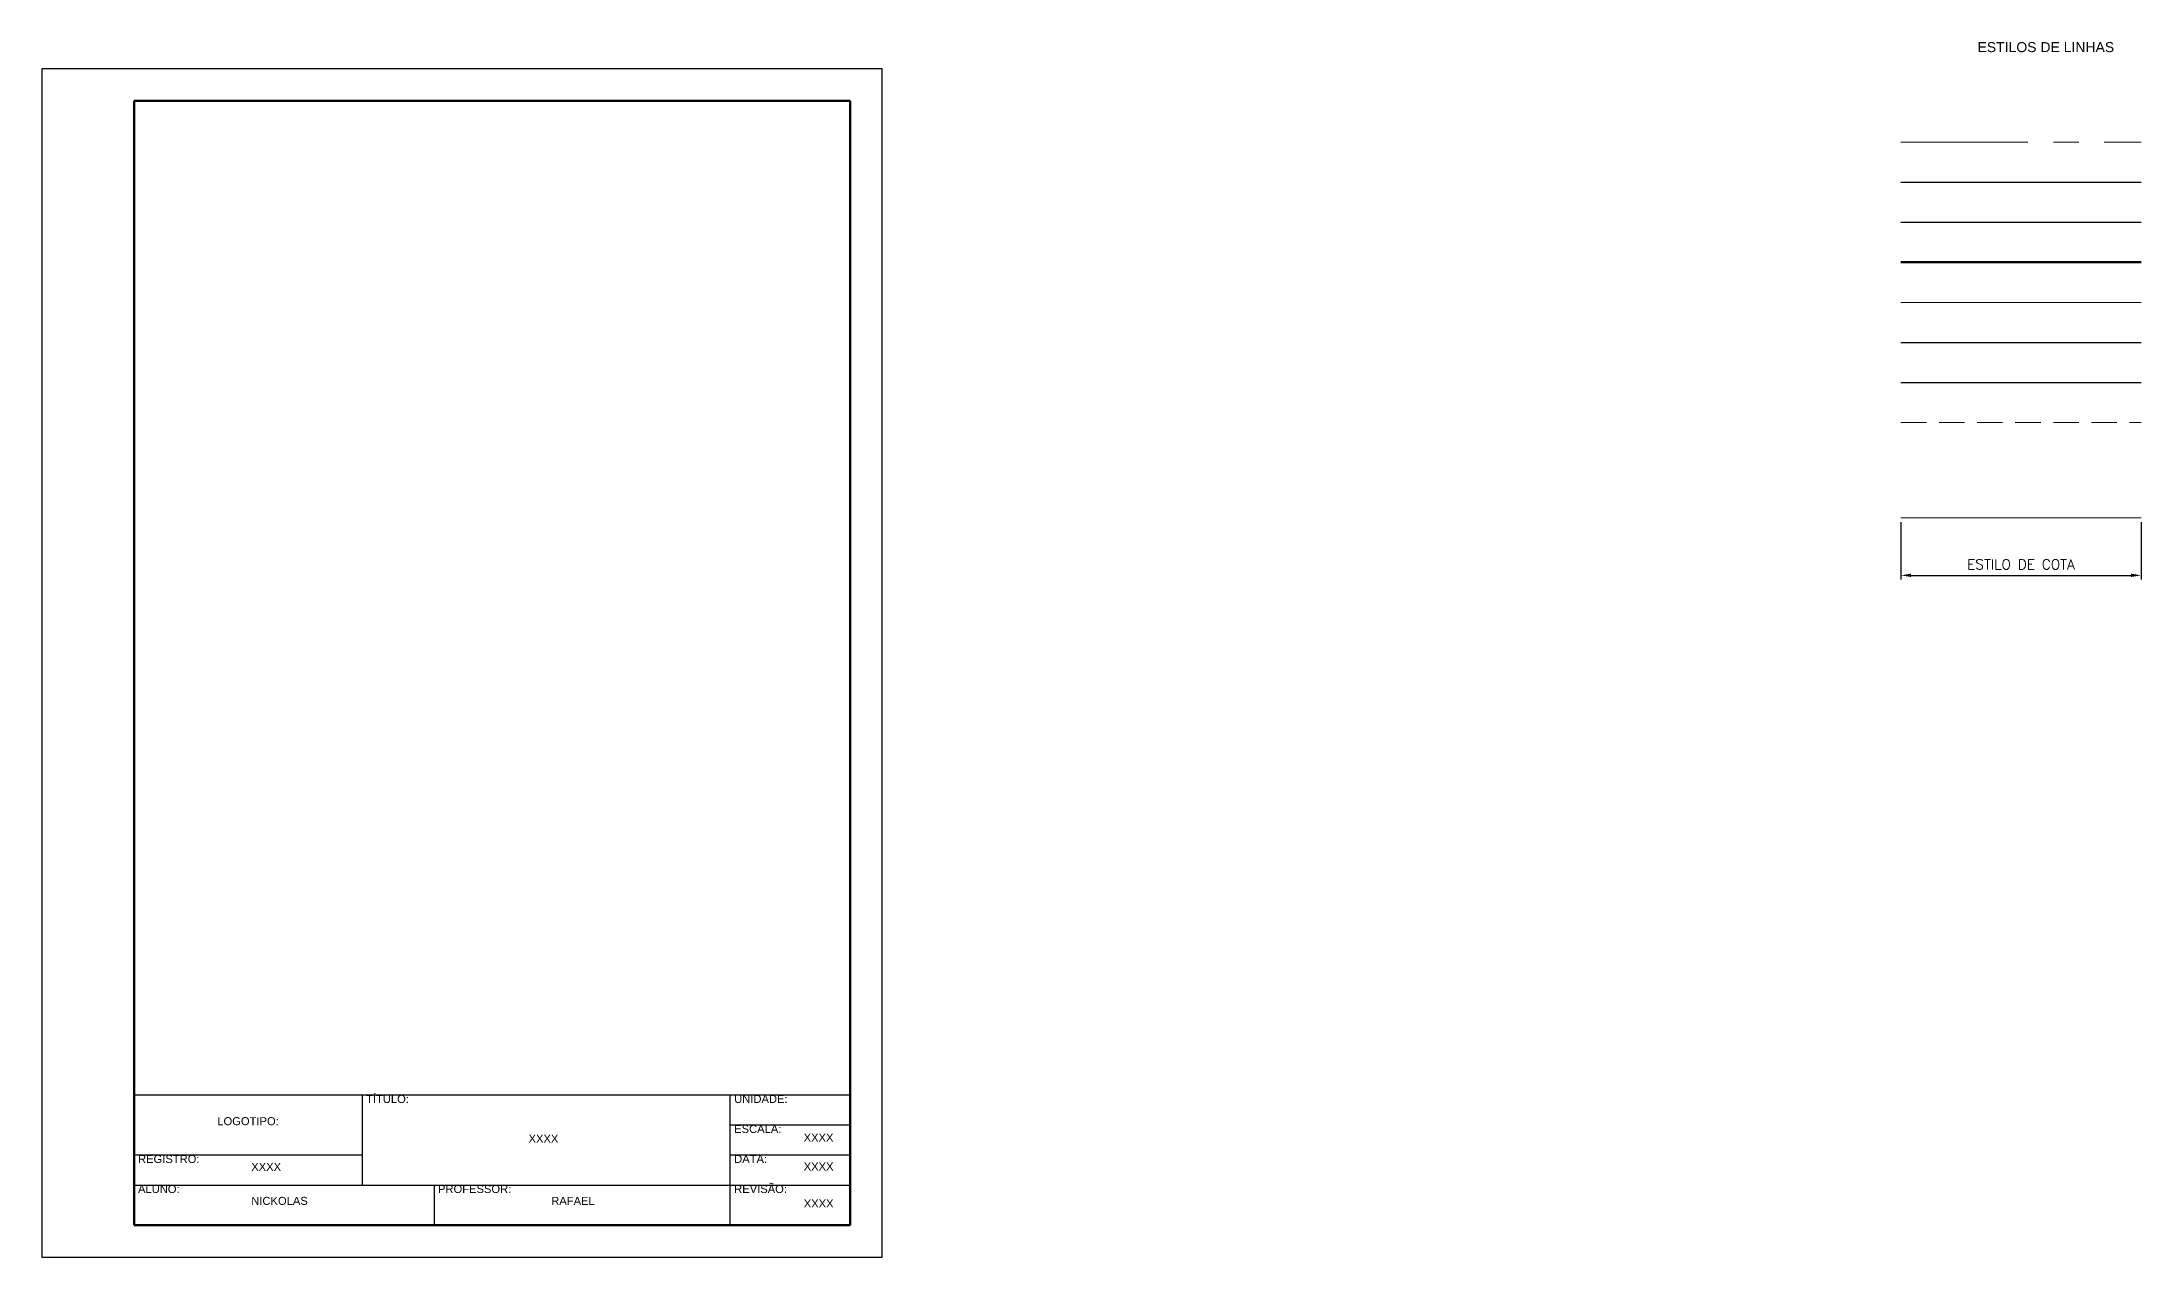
# Model space of a CAD drawing. Header units: millimetres. Extents: x 3985 to 5121, y 1518 to 1822.
# Drawn here: x 4596 to 5121, y 1518 to 1822 of the extents above; entities that cross this region are included whole.
import ezdxf

# ---------------------------------------------------------------- set-up
doc = ezdxf.new("R2010")
doc.units = ezdxf.units.MM
doc.linetypes.add('CENTER', pattern=[50.8, 31.75, -6.35, 6.35, -6.35])
doc.linetypes.add('DASHED2', pattern=[9.525, 6.35, -3.175])
for name, color, linetype, lineweight in [('CENTRO', 1, 'CENTER', 5), ('CONTORNO 1', 3, 'Continuous', 25), ('CONTORNO 2', 4, 'Continuous', 30), ('CONTORNO 3', 6, 'Continuous', 50), ('COTA', 1, 'Continuous', 13), ('HACHURA', 1, 'Continuous', 13), ('TEXTO 1', 2, 'Continuous', 25), ('TEXTO 2', 3, 'Continuous', 25), ('TRACEJADA', 1, 'DASHED2', 13)]:
    doc.layers.add(name, color=color, linetype=linetype, lineweight=lineweight)
doc.styles.add('ROMANS', font='romans.shx')
doc.styles.get("Standard").update_dxf_attribs({"font": 'arial.ttf'})
doc.dimstyles.new('Padrão', dxfattribs={"dimtxt": 2.5, "dimasz": 2.5, "dimexe": 1, "dimexo": 1, "dimgap": 1.5, "dimtad": 1, "dimdsep": 46, "dimtxsty": 'ROMANS', "dimblk1": 'ARCHTICK', "dimblk2": 'OBLIQUE', "dimcen": 2.5, "dimclrd": 1, "dimclre": 1, "dimclrt": 2, "dimadec": 0, "dimazin": 2, "dimtfac": 1, "dimtmove": 0, "dimatfit": 3, "dimfxl": 0, "dimlwd": -1, "dimlwe": -1, "dimarcsym": 0})

# ---------------------------------------------------------------- blocks, each defined once
blk = doc.blocks.new('*D6')
at = {"color": 1}
for p, q in [((5060.58, 1701.59), (5060.58, 1687.26)), ((5120.58, 1701.59), (5120.58, 1687.26)), ((5063.08, 1688.26), (5118.08, 1688.26))]:
    blk.add_line(p, q, dxfattribs=at)
for points in [[(5063.08, 1688.68), (5063.08, 1687.85), (5060.58, 1688.26)], [(5118.08, 1688.68), (5118.08, 1687.85), (5120.58, 1688.26)]]:
    blk.add_solid(points, dxfattribs=at)
at = {"layer": 'Defpoints', "color": 0}
for p in [(5060.58, 1702.59), (5120.58, 1702.59), (5120.58, 1688.26)]:
    blk.add_point(p, dxfattribs=at)
at = {"color": 2, "insert": (5090.58, 1691.01), "char_height": 2.5, "attachment_point": 5, "style": 'ROMANS'}
blk.add_mtext('ESTILO DE COTA', dxfattribs=at)
blk = doc.blocks.new('_ArchTick')
at = {"color": 0, "linetype": 'ByBlock', "const_width": 0.15}
blk.add_lwpolyline([(-0.5, -0.5), (0.5, 0.5)], dxfattribs=at)
blk = doc.blocks.new('_Oblique')
at = {"color": 0, "linetype": 'ByBlock', "lineweight": -2}
blk.add_line((-0.5, -0.5), (0.5, 0.5), dxfattribs=at)

msp = doc.modelspace()

# ---------------------------------------------------------------- linework, layer by layer
at = {"layer": 'CENTRO'}
msp.add_line((5060.579, 1796.501), (5120.579, 1796.501), dxfattribs=at)
at = {"layer": 'CONTORNO 1'}
msp.add_line((5060.579, 1786.501), (5120.579, 1786.501), dxfattribs=at)
at = {"layer": 'CONTORNO 2'}
for p, q in [((4595.959, 1814.884), (4595.959, 1517.884)), ((4805.959, 1814.884), (4595.959, 1814.884)), ((4805.959, 1517.884), (4805.959, 1814.884)), ((5060.579, 1776.501), (5120.579, 1776.501)), ((4618.959, 1558.384), (4797.959, 1558.384)), ((4675.959, 1558.384), (4675.959, 1535.884)), ((4767.959, 1558.384), (4797.959, 1558.384)), ((4767.959, 1525.884), (4767.959, 1558.384)), ((4767.959, 1550.884), (4797.959, 1550.884)), ((4618.959, 1543.384), (4675.959, 1543.384)), ((4767.959, 1543.384), (4797.959, 1543.384)), ((4767.959, 1543.384), (4797.959, 1543.384)), ((4618.959, 1535.884), (4797.959, 1535.884)), ((4693.939, 1535.884), (4693.939, 1525.884)), ((4767.959, 1535.884), (4797.959, 1535.884)), ((4595.959, 1517.884), (4805.959, 1517.884))]:
    msp.add_line(p, q, dxfattribs=at)
at = {"layer": 'CONTORNO 3'}
for p, q in [((4618.959, 1806.884), (4618.959, 1525.884)), ((4797.959, 1806.884), (4618.959, 1806.884)), ((4797.959, 1525.884), (4797.959, 1806.884)), ((5060.579, 1766.501), (5120.579, 1766.501)), ((4618.959, 1525.884), (4797.959, 1525.884))]:
    msp.add_line(p, q, dxfattribs=at)
at = {"layer": 'COTA'}
msp.add_line((5060.579, 1702.595), (5120.579, 1702.595), dxfattribs=at)
at = {"layer": 'HACHURA'}
msp.add_line((5060.579, 1756.482), (5120.579, 1756.482), dxfattribs=at)
at = {"layer": 'TEXTO 1'}
msp.add_line((5060.579, 1746.482), (5120.579, 1746.482), dxfattribs=at)
at = {"layer": 'TEXTO 2'}
msp.add_line((5060.579, 1736.482), (5120.579, 1736.482), dxfattribs=at)
at = {"layer": 'TRACEJADA'}
msp.add_line((5060.579, 1726.482), (5120.579, 1726.482), dxfattribs=at)

# ---------------------------------------------------------------- texts
at = {"layer": 'TEXTO 1', "attachment_point": 1}
for s, insert, char_height in [('{\\W1.288224; }ESTILOS DE LINHAS{\\H1.51774x; }', (5078.465, 1821.529), 2.5), ('{\\W1.288224; }XXXX{\\H1.5x; }', (4716.574, 1548.465), 2), ('{\\W1.288224; }XXXX{\\H1.5x; }', (4785.325, 1548.727), 2), ('{\\W1.288224; }XXXX{\\H1.5x; }', (4647.264, 1541.41), 2), ('{\\W1.288224; }XXXX{\\H1.5x; }', (4785.34, 1541.508), 2), ('{\\W1.288224; }NICKOLAS{\\H1.51774x; }', (4647.264, 1532.914), 2), ('{\\W1.288224; }RAFAEL{\\H1.5x; }', (4722.244, 1532.914), 2), ('{\\W1.288224; }XXXX{\\H1.5x; }', (4785.342, 1532.279), 2)]:
    msp.add_mtext_dynamic_manual_height_columns(s, width=74.98, gutter_width=653.196, heights=[0], dxfattribs=dict(at, insert=insert, char_height=char_height))
at = {"layer": 'TEXTO 2', "char_height": 2}
for s, width, insert, attachment_point in [('{\\W1.288224; }TÍTULO:{\\H1.75239x; }', 57, (4675.959, 1558.384), 1), ('{\\W1.288224; }UNIDADE:{\\H1.5x; }', 57, (4767.959, 1558.384), 1), ('LOGOTIPO:', 57, (4647.459, 1551.823), 5), ('{\\W1.288224; }ESCALA:{\\H1.51705x; }', 57, (4767.959, 1550.884), 1), ('{\\W1.288224; }REGISTRO:{\\H1.51774x; }', 57, (4618.959, 1543.384), 1), ('{\\W1.288224; }DATA:{\\H1.5x; }', 57, (4767.959, 1543.384), 1), ('{\\W1.288224; }ALUNO:{\\H1.51774x; }', 74.98, (4618.959, 1535.884), 1), ('{\\W1.288224; }PROFESSOR:{\\H1.51774x; }', 74.98, (4693.939, 1535.884), 1), ('{\\W1.288224; }REVISÃO:{\\H1.71896x; }', 57, (4767.959, 1535.884), 1)]:
    msp.add_mtext_dynamic_manual_height_columns(s, width=width, gutter_width=653.196, heights=[0], dxfattribs=dict(at, insert=insert, attachment_point=attachment_point))

# ---------------------------------------------------------------- dimensions: what is measured, and where the dimension line sits
dim = msp.add_linear_dim(base=(5120.579, 1688.265), p1=(5060.579, 1702.595), p2=(5120.579, 1702.595), text='ESTILO DE COTA', dimstyle='Padrão')
dim.commit()
dim.dimension.update_dxf_attribs({"geometry": '*D6', "text_midpoint": (5090.579, 1691.015)})

doc.saveas('drawing.dxf')
